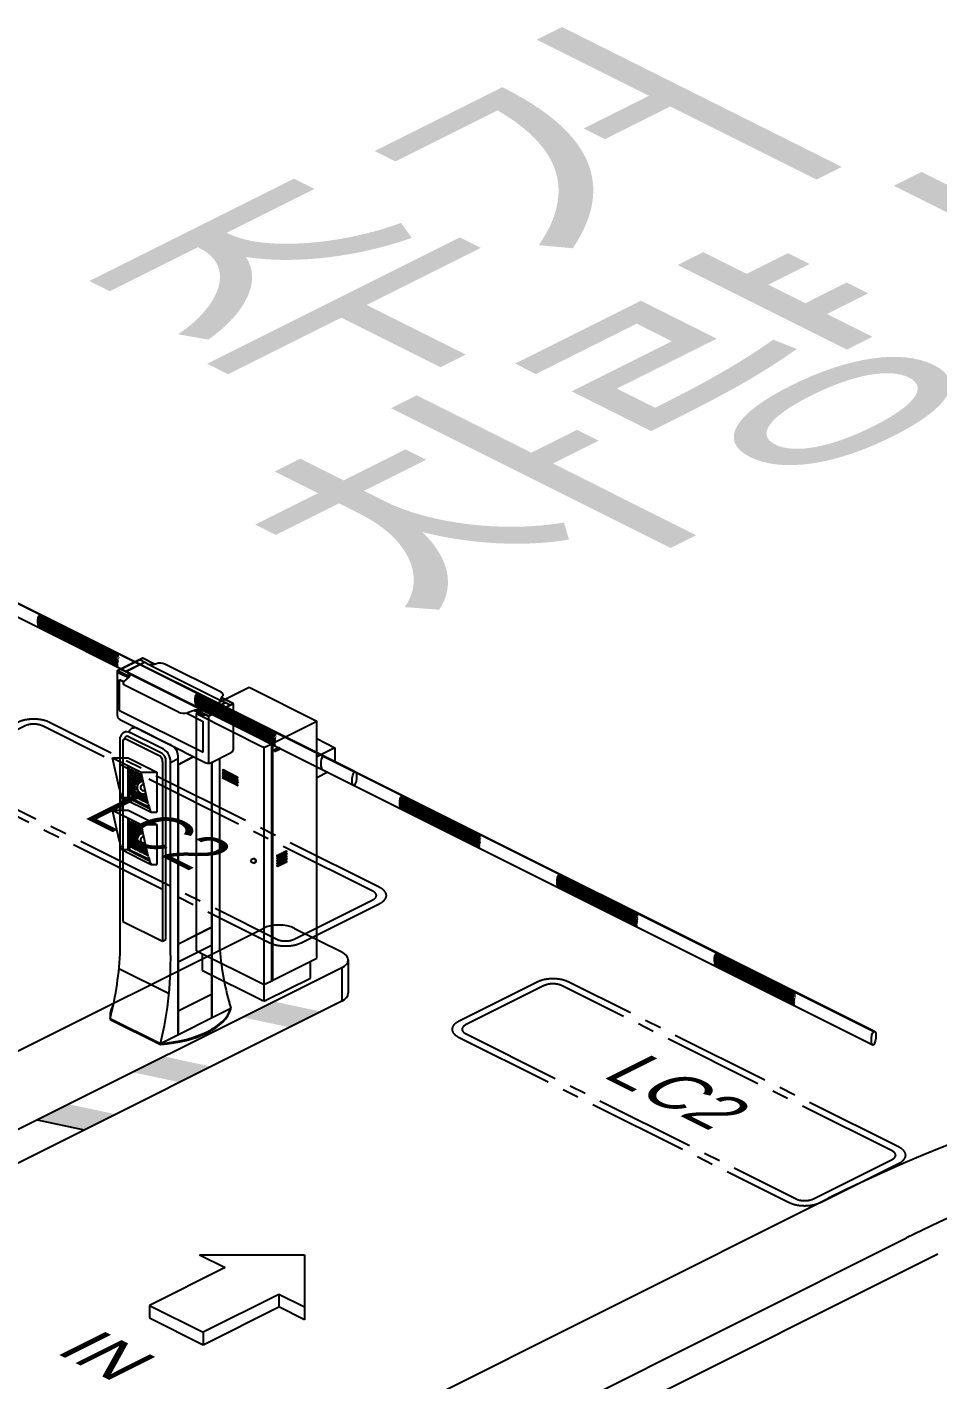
# Model space of a CAD drawing. Header units: millimetres. Extents: x 29838256 to 30236675, y -914750 to -833241.
# Drawn here: x 30050274 to 30054368, y -859853 to -853774 of the extents above; entities that cross this region are included whole.
import ezdxf
from ezdxf.enums import TextEntityAlignment as Align

# ---------------------------------------------------------------- set-up
doc = ezdxf.new("R2010")
doc.units = ezdxf.units.MM
doc.header["$LTSCALE"] = 600
doc.header["$MEASUREMENT"] = 0
doc.linetypes.add('CENTER2', pattern=[1.125, 0.75, -0.125, 0.125, -0.125])
for name, color, linetype in [('e-plan', 9, 'CONTINUOUS'), ('Parking-E', 7, 'CONTINUOUS'), ('Parking-S', 3, 'CONTINUOUS'), ('주차-기타', 7, 'CONTINUOUS')]:
    doc.layers.add(name, color=color, linetype=linetype)
doc.styles.add('돋움', font='Dotum.TTF')

msp = doc.modelspace()

# ---------------------------------------------------------------- hatches: boundary and pattern name
at = {"layer": 'Parking-E', "ltscale": 2}
h = msp.add_hatch(dxfattribs=at)
h.set_pattern_fill('ANSI31', color=1, scale=30.0049883209837, style=0)
h.set_pattern_definition([(44.99999999999999, (19714733.68039712, -372973.6315258294), (-2.652091338898841, 2.652091338898841), [])])
edge = h.paths.add_edge_path()
edge.add_ellipse((30050333.36664874, -856444.742633553), major_axis=(0.6856046885247762, 30.66235225548464), ratio=0.3965700414208434, start_angle=0, end_angle=155.8445530183035)
edge.add_line((30050327.76513259, -856472.6088859588), (30050681.37731111, -856649.4149752184))
edge.add_ellipse((30050686.97882726, -856621.5487228124), major_axis=(0.6856046885247762, 30.66235225548464), ratio=0.3965700414208434, start_angle=0, end_angle=155.8445530183035, ccw=False)
edge.add_line((30050687.66443195, -856590.886370557), (30050334.05225343, -856414.0802812974))
h = msp.add_hatch(dxfattribs=at)
h.set_pattern_fill('ANSI31', color=1, scale=30.0049883209837, style=0)
h.set_pattern_definition([(44.99999999999999, (19715440.90475416, -373327.2437043482), (-2.652091338898841, 2.652091338898841), [])])
edge = h.paths.add_edge_path()
edge.add_ellipse((30051040.59100578, -856798.3548120719), major_axis=(0.6856046885247762, 30.66235225548464), ratio=0.3965700414208434, start_angle=0, end_angle=155.8445530183035)
edge.add_line((30051034.98948963, -856826.2210644773), (30051388.60166816, -857003.0271537369))
edge.add_ellipse((30051394.2031843, -856975.1609013313), major_axis=(0.6856046885247762, 30.66235225548464), ratio=0.3965700414208434, start_angle=0, end_angle=155.8445530183035, ccw=False)
edge.add_line((30051394.88878899, -856944.4985490759), (30051041.27661047, -856767.6924598163))
h = msp.add_hatch(dxfattribs=at)
h.set_pattern_fill('ANSI31', color=1, scale=30.0049883209837, style=0)
h.set_pattern_definition([(44.99999999999999, (19716360.29641813, -373786.9395366905), (-2.652091338898841, 2.652091338898841), [])])
edge = h.paths.add_edge_path()
edge.add_ellipse((30051959.98266972, -857258.050644414), major_axis=(0.6856046885217134, 30.66235225548472), ratio=0.3965700414209321, start_angle=-1.443971825384437e-11, end_angle=155.8445530182984)
edge.add_line((30051954.38115359, -857285.9168968198), (30052307.99333212, -857462.7229860792))
edge.add_ellipse((30052313.59484825, -857434.8567336735), major_axis=(0.6856046885217134, 30.66235225548472), ratio=0.3965700414209321, start_angle=-1.4495071809506044e-11, end_angle=155.8445530182984, ccw=False)
edge.add_line((30052314.28045295, -857404.1943814183), (30051960.66827443, -857227.3882921585))
h = msp.add_hatch(dxfattribs=at)
h.set_pattern_fill('ANSI31', color=1, scale=30.0049883209837, style=0)
h.set_pattern_definition([(44.99999999999999, (19717067.52077516, -374140.5517152096), (-2.652091338898841, 2.652091338898841), [])])
edge = h.paths.add_edge_path()
edge.add_ellipse((30052667.20702678, -857611.6628229334), major_axis=(0.6856046885247762, 30.66235225548464), ratio=0.3965700414208434, start_angle=0, end_angle=155.8445530183035)
edge.add_line((30052661.60551064, -857639.5290753389), (30053015.21768916, -857816.3351645984))
edge.add_ellipse((30053020.8192053, -857788.4689121927), major_axis=(0.6856046885247762, 30.66235225548464), ratio=0.3965700414208434, start_angle=0, end_angle=155.8445530183035, ccw=False)
edge.add_line((30053021.50480999, -857757.8065599374), (30052667.89263147, -857581.0004706779))
h = msp.add_hatch(dxfattribs=at)
h.set_pattern_fill('ANSI31', color=1, scale=30.0049883209837, style=0)
h.set_pattern_definition([(44.99999999999999, (19717774.7451322, -374494.1638937283), (-2.652091338898841, 2.652091338898841), [])])
edge = h.paths.add_edge_path()
edge.add_ellipse((30053374.43138383, -857965.275001452), major_axis=(0.6856046885247762, 30.66235225548464), ratio=0.3965700414208434, start_angle=0, end_angle=155.8445530183035)
edge.add_line((30053368.82986768, -857993.1412538575), (30053722.4420462, -858169.9473431171))
edge.add_ellipse((30053728.04356235, -858142.0810907118), major_axis=(0.6856046885247762, 30.66235225548464), ratio=0.3965700414208434, start_angle=0, end_angle=155.8445530183035, ccw=False)
edge.add_line((30053728.72916703, -858111.4187384562), (30053375.11698851, -857934.6126491966))
for points in [[(30051384.58498428, -858152.7973689209), (30051594.99103571, -858197.6192848177), (30051453.54616456, -858268.3417203937), (30051243.14011288, -858223.5198046308)], [(30050890.75770079, -858399.7110106689), (30051101.16375221, -858444.5329265659), (30050959.71888106, -858515.2553621418), (30050749.31282938, -858470.4334463789)], [(30050461.99213267, -858614.0937947297), (30050672.39818409, -858658.9157106265), (30050530.95331294, -858729.6381462024), (30050320.54726127, -858684.8162304396)]]:
    msp.add_hatch(color=3, dxfattribs=at).paths.add_polyline_path(points)

# ---------------------------------------------------------------- linework, layer by layer
at = {"layer": 'e-plan', "extrusion": (0, -0.8660254037844386, 0.5000000000000002)}
msp.add_line((30049023.52181723, -861462.9986723702, -15812.86476118173), (30053873.12066596, -859038.1992479996, -11612.98896000826), dxfattribs=at)
at = {"layer": 'e-plan', "ltscale": 0.5, "extrusion": (0, -0.8660254037844386, 0.5000000000000002)}
for p, q in [((30049530.64770405, -861563.0479074724, -15986.15511963723), (30054226.73284448, -859215.0053372596, -11919.22608969403)), ((30051129.639056, -860904.9971029088, -14846.37769217121), (30054368.17771588, -859285.7277729636, -12041.72094156826))]:
    msp.add_line(p, q, dxfattribs=at)
at = {"layer": 'e-plan', "extrusion": (0, -0.8660254037844387, 0.5000000000000002)}
msp.add_arc((30058470.07898672, -444173.2013979934, 738142.4088900019), 6501.080802879801, 102.4719296664598, 134.9999999614165, dxfattribs=at)
at = {"layer": 'e-plan', "ltscale": 0.5, "extrusion": (0, -0.8660254037844387, 0.5000000000000002)}
msp.add_arc((30058470.07898672, -444173.2013979934, 738142.4088900019), 6000.99766419674, 104.0584877853714, 134.9999999614165, dxfattribs=at)
at = {"layer": 'Parking-E', "color": 3, "extrusion": (0, -0.8660254037844387, 0.4999999999999999)}
for p, q in [((30049273.21571786, -855883.66201352, -8136.757019740213), (30051746.16739918, -857120.1378541762, -10278.39599808648)), ((30049278.40103393, -855884.2543389973, -8141.247635178678), (30051748.50096751, -857119.30430579, -10280.41692754699)), ((30049266.92859703, -855942.5287623014, -8131.312213379547), (30051742.21384667, -857180.1713871197, -10274.97212118382)), ((30051607.05609591, -857050.5822029006, -10157.92207612476), (30054080.00777722, -858287.0580435565, -12299.56105447103)), ((30051612.24141197, -857051.1745283775, -10162.41269156323), (30054082.34134556, -858286.2244951703, -12301.58198393154)), ((30051600.76897508, -857109.4489516816, -10152.4772697641), (30054076.05422472, -858347.0915764999, -12296.13717756837))]:
    msp.add_line(p, q, dxfattribs=at)
at = {"layer": 'Parking-E', "color": 3, "extrusion": (5.551115123125782e-17, -0.8660254037844387, 0.4999999999999999)}
for p, q in [((30051074.6701295, -856839.2667865403, -10039.04327720396), (30051272.22840614, -856740.4876482164, -9867.95279089932)), ((30051035.30824654, -856858.9477280207, -10073.13166778854), (30051072.66979694, -856840.2669528179, -10040.77561601273)), ((30051378.77660302, -856991.3200233042, -10302.40720873438), (30051574.33454712, -856893.5410512578, -10133.04906123724)), ((30051345.68889606, -857007.8638767864, -10331.06200351857), (30051376.77627047, -856992.3201895817, -10304.13954754281)), ((30051386.01439991, -857020.2427780759, -10296.13909276341), (30051408.72599727, -857008.8869793962, -10276.47027248986)), ((30051386.01439991, -857029.2224460776, -10296.13909276341), (30051408.72599727, -857017.8666473981, -10276.47027248986)), ((30051378.77660302, -858056.497108699, -10302.40720873438), (30051576.33487967, -857957.7179703744, -10131.31672242883)), ((30051345.98363745, -858072.8935914873, -10330.8067499888), (30051376.77627047, -858057.4972749763, -10304.13954754281)), ((30051347.53369968, -858147.1310311755, -10329.46435672158), (30051548.04590539, -858046.8749283184, -10155.81569280362))]:
    msp.add_line(p, q, dxfattribs=at)
at = {"layer": 'Parking-E', "color": 3, "extrusion": (0, -0.8660254037844386, 0.5000000000000002)}
for p, q in [((30051272.22840614, -856740.4876482167, -9867.952790899451), (30051576.33487967, -856892.5408849801, -10131.31672242886)), ((30051035.30824654, -856858.947728021, -10073.13166778894), (30051332.51442989, -857007.5508196959, -10330.51977273222)), ((30051070.66946439, -856841.2671190952, -10044.24029362839), (30051374.77593792, -856993.3203558585, -10307.60422515779)), ((30051072.66979694, -856840.2669528177, -10044.24029362839), (30051376.77627047, -856992.320189581, -10307.60422515779)), ((30051074.6701295, -856839.26678654, -10042.50795481974), (30051378.77660302, -856991.3200233034, -10305.87188634915)), ((30051155.53638724, -857110.2601913833, -10174.80239484448), (30051219.18657937, -857142.0852874502, -10229.92507818783)), ((30051152.00026545, -857113.2764478304, -10171.74002354761), (30051222.72270115, -857148.6376656824, -10232.98744948469)), ((30051152.00026545, -857124.3158401416, -10171.74002354761), (30051222.72270115, -857159.6770579935, -10232.98744948469)), ((30051152.00026545, -857135.355232453, -10174.18992058509), (30051222.72270115, -857170.7164503048, -10235.43734652217)), ((30051152.00026545, -857146.3946247641, -10176.63981762257), (30051222.72270115, -857181.7558426162, -10237.88724355965)), ((30051155.53638724, -857121.2995836947, -10174.80239484448), (30051219.18657937, -857153.1246797616, -10229.92507818783)), ((30051155.53638724, -857132.338976006, -10177.25229188196), (30051219.18657937, -857164.1640720726, -10232.37497522531)), ((30051155.53638724, -857143.3783683171, -10179.70218891945), (30051219.18657937, -857175.203464384, -10234.8248722628)), ((30051035.30824654, -857924.1248134158, -10073.13166778894), (30051333.40449896, -858073.1729396282, -10331.29059516165)), ((30051063.59722082, -858013.281771359, -10097.63063816353), (30051331.22073154, -858147.0935267175, -10329.39939709419))]:
    msp.add_line(p, q, dxfattribs=at)
at = {"layer": 'Parking-E', "color": 3}
for p, q in [((30051035.30824654, -857924.1248134156, -10073.13166778848), (30051035.30824654, -856858.9477280207, -10073.13166778859)), ((30051576.33487967, -857957.717970376, -10131.31672242938), (30051576.33487967, -856892.5408849803, -10131.31672242944)), ((30050693.380353, -857919.2423921765, -10356.49457480522), (30050693.380353, -856965.1380611713, -10356.49457480522)), ((30050705.38351526, -856980.6100703252, -10400.62258234716), (30050713.38367854, -856967.821595316, -10367.5234449157)), ((30050705.38351526, -856980.6100703252, -10400.62258234716), (30050705.38351526, -857792.4885507632, -10774.20689325463)), ((30051378.77660302, -858056.4971086993, -10305.87188634968), (30051378.77660302, -856991.3200233035, -10305.87188634973)), ((30050953.54092035, -858301.1175550674, -10587.51733309276), (30050953.54092035, -857049.6536644931, -10587.51733309276)), ((30051339.41472007, -858148.7486136708, -10336.49559931835), (30051339.41472007, -857009.0921002212, -10336.49559931835)), ((30051374.77593791, -858058.4974412532, -10305.87188634968), (30051374.77593792, -856993.3203558588, -10305.87188634973)), ((30051376.77627047, -858057.4972749763, -10305.87188634968), (30051376.77627047, -856992.3201895815, -10305.87188634973)), ((30051386.01439991, -857029.2224460776, -10305.87188634972), (30051386.01439991, -857020.2427780759, -10305.87188634973)), ((30051408.72599727, -857017.8666473981, -10305.87188634973), (30051408.72599727, -857008.8869793962, -10305.87188634973)), ((30051657.66568074, -857011.9020888284, -10060.8821826004), (30051657.66568074, -857073.8866627571, -10060.8821826004)), ((30050658.0851114, -857057.640639784, -10488.08787214897), (30050728.09675081, -857057.640639784, -10352.96544509252)), ((30050733.0975822, -857211.3761734581, -10294.64690695636), (30050733.0975822, -857112.8416144458, -10294.64690695636)), ((30050883.65422743, -857074.7604226924, -10587.51733309276), (30050883.52928093, -857881.5614335991, -10928.48565190288)), ((30050898.53177509, -857874.0601865189, -10587.51733309276), (30050898.53177509, -857067.156574347, -10587.51733309276)), ((30050918.53510064, -857903.6828182061, -10587.51733309276), (30050918.53510064, -857067.156574347, -10587.51733309276)), ((30050954.54108663, -857892.5496307635, -10587.51733309276), (30050954.54108663, -857086.6976904045, -10587.51733309276)), ((30051104.59756277, -857817.5213926932, -10395.20041565013), (30051104.59756277, -857077.3346850859, -10395.20041565014)), ((30051105.59772905, -858225.0891507198, -10395.20041565013), (30051105.59772905, -857076.8346019482, -10395.20041565013)), ((30051140.60354875, -857920.5385192619, -10395.20041565013), (30051140.60354875, -857059.3316921212, -10395.20041565013)), ((30051155.53638724, -857110.2601913833, -10177.25229188196), (30051152.00026545, -857113.2764478304, -10171.74002354761)), ((30050787.38940015, -857122.2927841609, -10600.06867102751), (30050857.40103957, -857122.2927841609, -10543.47893661928)), ((30051155.53638724, -857121.2995836947, -10177.25229188196), (30051152.00026545, -857124.3158401416, -10171.74002354761)), ((30051155.53638724, -857132.338976006, -10179.70218891945), (30051152.00026545, -857135.355232453, -10174.18992058509)), ((30051155.53638724, -857143.3783683171, -10182.15208595694), (30051152.00026545, -857146.3946247641, -10176.63981762257)), ((30051219.18657937, -857142.0852874502, -10232.37497522531), (30051222.72270115, -857148.6376656824, -10232.98744948469)), ((30051219.18657937, -857153.1246797616, -10232.37497522531), (30051222.72270115, -857159.6770579935, -10232.98744948469)), ((30051219.18657937, -857164.1640720726, -10234.8248722628), (30051222.72270115, -857170.7164503048, -10235.43734652217)), ((30050694.10444776, -857216.304358187, -10338.6579687118), (30050694.10444776, -857292.4668172086, -10282.99361526676)), ((30051219.18657937, -857175.203464384, -10237.27476930028), (30051222.72270115, -857181.7558426162, -10237.88724355965)), ((30050658.0851114, -857292.4668172086, -10352.51091540026), (30050728.09675081, -857292.4668172086, -10217.38848834381)), ((30050728.09675081, -857236.5558225837, -10249.66871614116), (30050702.14743946, -857236.5558225837, -10509.46219509301)), ((30050832.81442266, -857301.2079669604, -10621.98189467895), (30050857.40103957, -857301.2079669604, -10440.18220766789)), ((30050787.38940015, -857357.1189615852, -10464.4917142788), (30050857.40103957, -857357.1189615852, -10407.90197987056)), ((30050728.09675081, -857471.382000008, -10114.09175939245), (30050702.14743946, -857471.382000008, -10373.88523834429)), ((30050832.81442266, -857536.0341443848, -10486.40493793024), (30050857.40103957, -857536.0341443848, -10304.60525091918)), ((30051104.59756277, -858225.5892338585, -10395.20041565013), (30051104.59756277, -857818.5215589706, -10395.20041565013)), ((30050954.54108663, -858300.6174719288, -10587.51733309276), (30050954.54108663, -857893.5497970408, -10587.51733309276)), ((30051063.59722082, -858013.281771359, -10097.63063816347), (30051063.59722082, -857938.2693005591, -10097.63063816341)), ((30051548.04590539, -858046.8749283187, -10155.81569280426), (30051548.04590539, -857971.8624575171, -10155.81569280415)), ((30051190.10925374, -858187.3341366178, -10352.32721749413), (30051190.10925374, -858182.8333883695, -10352.32721749413)), ((30050873.53014389, -858341.1229432937, -10548.5418972557), (30050873.53014389, -858345.6236915416, -10548.5418972557))]:
    msp.add_line(p, q, dxfattribs=at)
at = {"layer": 'Parking-E', "color": 3, "extrusion": (3.596714474285057e-14, -0.8660254037844386, 0.5000000000000002)}
for p, q in [((30050765.39795457, -856924.0100832775, -10251.57150053969), (30050766.48168898, -856923.4682160746, -10250.63295901289)), ((30050910.53377042, -856995.447664143, -10488.06923946941), (30050771.39332263, -856926.0300945748, -10345.30249626575)), ((30050864.71911735, -857046.2458669771, -10587.51733309276), (30050720.77867304, -856974.8662337239, -10400.62258234716)), ((30050869.3514745, -857031.9764556999, -10587.51733309276), (30050727.86283766, -856961.6339099056, -10401.15652611682)), ((30050875.52795072, -857012.950573997, -10543.38932555082), (30050736.38750292, -856943.5330044286, -10400.62258234716)), ((30050944.14286211, -857021.6030840488, -10565.3403611268), (30050953.44714348, -857016.9509433619, -10557.28261709334)), ((30050954.54108663, -857085.6975241271, -10516.32858344665), (30051022.7406958, -857051.5977195369, -10457.26598936802)), ((30050954.54108663, -857086.6976904045, -10516.32858344665), (30051023.74086208, -857052.0978026757, -10456.39981996399)), ((30050918.53510064, -857077.7154349937, -10562.51317615861), (30050953.54092035, -857060.2125251398, -10532.19724701135)), ((30050954.54108663, -857892.5496307635, -10556.33523454129), (30051104.59756277, -857817.5213926932, -10426.38251420159)), ((30050954.54108663, -857893.5497970408, -10556.33523454129), (30051104.59756277, -857818.5215589706, -10426.3825142016)), ((30050883.52928093, -857881.5614335991, -10928.48565190287), (30050898.53177509, -857874.0601865189, -10915.49311083976)), ((30050953.54092035, -857974.0631823688, -10557.2014039455), (30051105.59772905, -857898.0347780212, -10425.5163447974)), ((30050953.54092035, -858194.3275553337, -10520.2082628898), (30051105.59772905, -858118.2991509865, -10388.52320374168)), ((30050873.53014389, -858341.1229432934, -10626.49276892983), (30051190.10925374, -858182.8333883695, -10352.32721749412))]:
    msp.add_line(p, q, dxfattribs=at)
at = {"layer": 'Parking-E', "color": 3, "extrusion": (8.326672684688674e-17, -0.8660254037844387, 0.4999999999999999)}
for p, q in [((30051576.33487967, -856971.2366882977, -9990.44764277135), (30051657.66568074, -857011.9020888277, -10060.88218259935)), ((30051657.66568074, -857011.9020888284, -10060.8821826004), (30051576.33487967, -857052.5674893585, -10131.3167224288)), ((30051626.6862614, -857122.4075948449, -10087.71114673823), (30051576.33487967, -857147.5832857082, -10131.3167224288))]:
    msp.add_line(p, q, dxfattribs=at)
at = {"layer": 'Parking-E', "color": 3, "extrusion": (-2.775557561562891e-17, -0.8660254037844388, 0.4999999999999999)}
for p, q in [((30050728.09675081, -857057.640639784, -10488.08787214897), (30050857.40103957, -857122.2927841609, -10600.06867102751)), ((30050728.09675081, -857236.5558225837, 128969.1121245674), (30050728.09675081, -857092.8306149119, 128969.1121245674)), ((30050733.0975822, -857229.0709813783, -10259.52065054833), (30050733.0975822, -857095.1468065252, -10329.77316336439)), ((30050857.40103957, -857122.2927841609, -10543.47893661928), (30050857.40103957, -857301.2079669604, -10440.18220766786)), ((30050728.09675081, -857236.5558225837, -10550.06590951987), (30050824.88599483, -857284.9504445923, -10633.88785365195)), ((30050728.09675081, -857292.4668172086, -10569.43404619827), (30050857.40103957, -857357.1189615852, -10681.41484507683)), ((30050736.93336764, -857235.3830315326, 124736.493183678), (30050822.80563145, -857278.1913061123, 29980.26232661265)), ((30050728.09675081, -857471.382000008, 129104.6890813161), (30050728.09675081, -857327.656792336, 129104.6890813161)), ((30050733.0975822, -857463.8971588028, -10123.94369379962), (30050733.0975822, -857329.9729839494, -10194.19620661568)), ((30050857.40103957, -857357.1189615852, -10407.90197987056), (30050857.40103957, -857536.0341443848, -10304.60525091915)), ((30050728.09675081, -857471.382000008, -10414.48895277116), (30050824.88599483, -857519.7766220168, -10498.31089690324)), ((30050736.93336764, -857470.209208957, 124872.0701404268), (30050822.80563145, -857513.0174835365, 30115.83928336136))]:
    msp.add_line(p, q, dxfattribs=at)
at = {"layer": 'Parking-E', "color": 1, "ltscale": 2}
for p, q in [((30051960.66827443, -857227.3882921585, -10464.15920580756), (30052314.28045295, -857404.1943814183, -10770.39633549263)), ((30051954.38115359, -857285.9168968198, -10464.15920580756), (30052307.99333212, -857462.7229860792, -10770.39633549263))]:
    msp.add_line(p, q, dxfattribs=at)
at = {"layer": 'Parking-E', "extrusion": (0, -0.8660254037844386, 0.5000000000000002)}
for p, q in [((30048152.80811916, -859415.0736229665, -12525.60534678373), (30051335.31772583, -857823.818819627, -9769.47117961209)), ((30051476.76259724, -857823.818819627, -9769.471179612063), (30051688.92990436, -857929.9024731832, -9953.21345742355)), ((30051688.92990436, -858000.6249088871, -10075.70830929785), (30048506.42029768, -859591.8797122262, -12831.84247646936)), ((30051688.92990436, -858150.649850492, -10075.70830929785), (30048506.42029768, -859741.9046538312, -12831.84247646935))]:
    msp.add_line(p, q, dxfattribs=at)
at = {"layer": 'Parking-E', "color": 3, "extrusion": (3.604564098013851e-14, -0.8660254037844385, 0.5000000000000002)}
for p, q in [((30050705.38351526, -857792.4885507632, -10774.20689325463), (30050883.52928093, -857881.5614335991, -10928.48565190288)), ((30050687.48256345, -858003.8393810826, -10614.18980769484), (30050912.61429216, -858116.4052454379, -10809.15960395602)), ((30050647.69860424, -858228.2071734663, -10438.71244325102), (30050873.53014389, -858341.1229432934, -10634.28829356769)), ((30050648.40150916, -858233.0593741725, -10517.2720484389), (30050873.53014389, -858345.6236915416, -10634.28829356769))]:
    msp.add_line(p, q, dxfattribs=at)
at = {"layer": 'Parking-E'}
for p, q in [((30051688.92990436, -858000.6249088871, -10075.70830929784), (30051688.92990436, -858150.649850492, -10075.70830929784)), ((30051718.22409639, -857965.2636910351, -10014.46088336069), (30051718.22409639, -858115.28863264, -10014.46088336069))]:
    msp.add_line(p, q, dxfattribs=at)
at = {"layer": 'Parking-E', "color": 3, "ltscale": 2}
msp.add_line((30050320.54726152, -858684.8162303054, -11260.7624400921), (30050530.95331294, -858729.6381462024, -11078.54545444992), dxfattribs=at)
at = {"layer": 'Parking-E', "color": 6, "extrusion": (0, -0.8660254037844386, 0.5000000000000002)}
for p, q in [((30051049.95539239, -859290.7661660084, -26279.21257747985), (30051164.60756791, -859348.0922537702, -26378.5042740825)), ((30051049.95539239, -859290.7661660084, -26279.2125774801), (30051164.60756791, -859348.0922537693, -26378.50427408138)), ((30051049.95539239, -859290.7661660084, -26279.21257748015), (30051164.60756791, -859348.0922537693, -26378.5042740814)), ((30051049.95928946, -859290.7681145418, -26279.2159524392), (30051164.61146498, -859348.094202303, -26378.5076490405)), ((30051520.79122902, -859526.1840843266, -26686.96837301943), (30051405.64268154, -859468.6098105805, -26587.24680568541)), ((30051520.79122902, -859582.0950789517, -26686.96837301943), (30051405.64268154, -859524.5208052056, -26587.24680568541))]:
    msp.add_line(p, q, dxfattribs=at)
at = {"layer": 'Parking-E', "color": 6}
for p, q in [((30051049.95539239, -859290.7661660084, -26279.2125774801), (30051520.79122902, -859290.7661660084, -26279.2125774801)), ((30051520.79122902, -859290.7661660084, -26279.63996825614), (30051520.79122902, -859526.1840843232, -26279.63996825614)), ((30051164.61146498, -859348.094202303, -26378.5076490405), (30050824.75140498, -859518.0203352366, -26672.82834481496)), ((30051405.64268154, -859468.6098105805, -26587.24680568541), (30051065.79041567, -859638.5398405809, -26881.57425137461)), ((30051405.64268154, -859468.6098105805, -26587.24680568541), (30051405.64268154, -859524.520805206, -26587.24680568541)), ((30050824.75140498, -859518.020335237, -26672.82834481582), (30050824.75140498, -859573.9313298617, -26672.82834481582)), ((30050824.75140498, -859518.0203352366, -26672.82834481496), (30051065.79041567, -859638.5398405809, -26881.57425137461)), ((30051065.7865186, -859694.4488866731, -26881.57087641504), (30051405.64268154, -859524.5208052056, -26587.24680568171)), ((30051520.79122902, -859526.1840843244, -26686.96837301376), (30051520.79122902, -859582.0950789517, -26686.96837301376)), ((30050824.75140498, -859573.931329862, -26692.19648149374), (30051065.79041567, -859694.4508352064, -26900.94238805338)), ((30051065.79041567, -859638.5398405809, -26881.57425137461), (30051065.79041567, -859694.4508352057, -26881.57425137461))]:
    msp.add_line(p, q, dxfattribs=at)
at = {"layer": 'Parking-E', "color": 3, "extrusion": (-2.775557561562891e-17, -0.8660254037844388, 0.4999999999999999)}
for points, elevation in [([(30050658.0851114, -437611.7708542965), (30050787.38940015, -437741.0751430495)], 736989.6453655328), ([(30050658.0851114, -437611.7708542963), (30050787.38940015, -437741.0751430494)], 737260.79927903)]:
    msp.add_lwpolyline(points, dxfattribs=dict(at, elevation=elevation))
at = {"layer": 'Parking-E', "color": 3, "extrusion": (-0.975900072948549, -0.2182178902359217, 0)}
for points, elevation in [([(7394138.498502713, -10536.99760713403), (7393993.821555545, -10488.08787214987)], -29139414.10726118), ([(7394367.665386391, -10401.42065038537), (7394222.988439227, -10352.51091540122)], -29139362.86398818)]:
    msp.add_lwpolyline(points, dxfattribs=dict(at, elevation=elevation))
at = {"layer": 'Parking-E', "color": 3, "extrusion": (-0.9759000729485515, -0.2182178902359102, 0)}
for points, elevation in [([(7394230.165445766, -10649.09889184376), (7394085.1320967, -10600.06867102821)], -29139526.18707155), ([(7394459.332329446, -10513.52193509526), (7394314.298980381, -10464.4917142797)], -29139474.94379855)]:
    msp.add_lwpolyline(points, dxfattribs=dict(at, elevation=elevation))
at = {"layer": 'Parking-E', "color": 3, "extrusion": (-0.9637471416627431, -0.248846993550172, 0.09626328863036789)}
for points, elevation in [([(8342891.873704852, 2769796.521603074, 0.5059305949318733), (8342931.523550084, 2769824.185488805)], -28748969.23526815), ([(8343119.24268509, 2769925.81746057, 0.5059305949318733), (8343158.892530322, 2769953.481346301)], -28748897.74839619)]:
    msp.add_lwpolyline(points, format="xyb", dxfattribs=dict(at, elevation=elevation))
at = {"layer": 'Parking-E', "color": 3, "extrusion": (0.4433424444698493, 0.8963523174129124, 0)}
for points, elevation in [([(-27316065.85988983, -10509.4621950931), (-27316211.68879744, -10621.63365425467)], 12554365.77469852), ([(-27316169.96830137, -10373.88523834438), (-27316315.79720898, -10486.05669750596)], 12554155.2877102)]:
    msp.add_lwpolyline(points, dxfattribs=dict(at, elevation=elevation))
at = {"layer": 'Parking-E', "color": 3, "extrusion": (-0.9571959729127613, -0.2588787813451855, 0.1294513267943745)}
for points, elevation in [([(8673066.005435364, 3715670.699365567, 0.5031538155354386), (8673105.68287872, 3715698.046467334)], -28543974.09032528), ([(8673292.687459739, 3715797.199227435, 0.5031538155354386), (8673332.36490309, 3715824.546329202)], -28543895.74819371)]:
    msp.add_lwpolyline(points, format="xyb", dxfattribs=dict(at, elevation=elevation))
at = {"layer": 'Parking-E', "color": 3}
for centre, radius in [((30050741.7207578, -857111.7714139533, 30791.7221543524), 2.805446366436168), ((30050749.75635035, -857115.7892102266, 30784.76312707211), 2.805446366436168), ((30050741.7207578, -857123.0659301227, 30791.7221543524), 2.805446366436168), ((30050741.7207578, -857134.3604462927, 30791.7221543524), 2.805446366436168), ((30050741.7207578, -857145.6549624621, 30791.7221543524), 2.805446366436168), ((30050741.7207578, -857156.9494786321, 30791.7221543524), 2.805446366436168), ((30050741.7207578, -857168.2439948014, 30791.7221543524), 2.805446366436168), ((30050749.75635035, -857127.0837263966, 30784.76312707211), 2.805446366436168), ((30050749.75635035, -857138.3782425658, 30784.76312707211), 2.805446366436168), ((30050749.75635035, -857149.6727587358, 30784.76312707211), 2.805446366436168), ((30050749.75635035, -857160.9672749053, 30784.76312707211), 2.805446366436168), ((30050749.75635035, -857172.2617910751, 30784.76312707211), 2.805446366436168), ((30050757.79194289, -857119.8070065003, 30777.80409979194), 2.805446366436168), ((30050757.79194289, -857131.1015226697, 30777.80409979194), 2.805446366436168), ((30050757.79194289, -857142.3960388397, 30777.80409979194), 2.805446366436168), ((30050757.79194289, -857153.6905550092, 30777.80409979194), 2.805446366436168), ((30050757.79194289, -857164.985071179, 30777.80409979194), 2.805446366436168), ((30050757.79194289, -857176.2795873483, 30777.80409979194), 2.805446366436168), ((30050765.82753544, -857123.8248027737, 30770.84507251165), 2.805446366436168), ((30050765.82753544, -857135.1193189435, 30770.84507251165), 2.805446366436168), ((30050765.82753544, -857146.4138351129, 30770.84507251165), 2.805446366436168), ((30050765.82753544, -857157.7083512828, 30770.84507251165), 2.805446366436168), ((30050765.82753544, -857169.0028674522, 30770.84507251165), 2.805446366436168), ((30050773.86312798, -857127.8425990472, 30763.88604523136), 2.805446366436168), ((30050773.86312798, -857139.1371152168, 30763.88604523136), 2.805446366436168), ((30050773.86312798, -857150.4316313867, 30763.88604523136), 2.805446366436168), ((30050773.86312798, -857161.7261475561, 30763.88604523136), 2.805446366436168), ((30050781.89872053, -857131.8603953207, 30756.92701795119), 2.805446366436168), ((30050781.89872053, -857143.1549114906, 30756.92701795119), 2.805446366436168), ((30050781.89872053, -857154.4494276599, 30756.92701795119), 2.805446366436168), ((30050789.93431308, -857147.1727077637, 30749.96799067102), 2.805446366436168), ((30050741.7207578, -857179.5385109712, 30791.7221543524), 2.805446366436168), ((30050741.7207578, -857190.8330271407, 30791.7221543524), 2.805446366436168), ((30050741.7207578, -857202.1275433106, 30791.7221543524), 2.805446366436168), ((30050741.7207578, -857211.4458505267, 30791.7221543524), 2.805446366436168), ((30050741.7207578, -857221.6329666795, 30791.7221543524), 2.805446366436168), ((30050749.75635035, -857183.5563072446, 30784.76312707211), 2.805446366436168), ((30050749.75635035, -857194.8508234143, 30784.76312707211), 2.805446366436168), ((30050749.75635035, -857206.1453395839, 30784.76312707211), 2.805446366436168), ((30050749.75635035, -857215.4636468005, 30784.76312707211), 2.805446366436168), ((30050749.75635035, -857225.6507629529, 30784.76312707211), 2.805446366436168), ((30050757.79194289, -857187.5741035183, 30777.80409979194), 2.805446366436168), ((30050757.79194289, -857198.8686196877, 30777.80409979194), 2.805446366436168), ((30050757.79194289, -857210.1631358577, 30777.80409979194), 2.805446366436168), ((30050757.79194289, -857219.4814430737, 30777.80409979194), 2.805446366436168), ((30050757.79194289, -857229.6685592266, 30777.80409979194), 2.805446366436168), ((30050765.82753544, -857214.1809321309, 30770.84507251165), 2.805446366436168), ((30050765.82753544, -857223.4992393474, 30770.84507251165), 2.805446366436168), ((30050765.82753544, -857233.6863554999, 30770.84507251165), 2.805446366436168), ((30050773.86312798, -857218.1987284046, 30763.88604523136), 2.805446366436168), ((30050773.86312798, -857227.5170356208, 30763.88604523136), 2.805446366436168), ((30050781.89872053, -857222.2165246778, 30756.92701795119), 2.805446366436168), ((30050781.89872053, -857231.5348318946, 30756.92701795119), 2.805446366436168), ((30050789.93431308, -857226.2343209516, 30749.9679906709), 2.805446366436168), ((30050789.93431308, -857235.5526281678, 30749.9679906709), 2.805446366436168), ((30050797.96990563, -857230.2521172249, 30743.00896339061), 2.805446366436168), ((30050806.00549817, -857234.2699134985, 30736.04993611044), 2.805446366436168), ((30050773.86312798, -857237.7041517735, 30763.88604523136), 2.805446366436168), ((30050781.89872053, -857241.7219480468, 30756.92701795119), 2.805446366436168), ((30050789.93431308, -857245.7397443205, 30749.9679906709), 2.805446366436168), ((30050797.96990563, -857239.5704244415, 30743.00896339061), 2.805446366436168), ((30050797.96990563, -857249.757540594, 30743.00896339061), 2.805446366436168), ((30050806.00549817, -857243.5882207147, 30736.04993611044), 2.805446366436168), ((30050806.00549817, -857253.7753368675, 30736.04993611044), 2.805446366436168), ((30050814.04109072, -857257.7931331409, 30729.09090883015), 2.805446366436168), ((30050741.7207578, -857346.5975913776, 30927.2991111011), 2.805446366436168), ((30050741.7207578, -857357.8921075473, 30927.2991111011), 2.805446366436168), ((30050749.75635035, -857350.615387651, 30920.34008382082), 2.805446366436168), ((30050757.79194289, -857354.6331839246, 30913.38105654065), 2.805446366436168), ((30050765.82753544, -857358.6509801979, 30906.42202926036), 2.805446366436168), ((30050741.7207578, -857369.1866237168, 30927.2991111011), 2.805446366436168), ((30050741.7207578, -857380.4811398865, 30927.2991111011), 2.805446366436168), ((30050741.7207578, -857391.7756560562, 30927.2991111011), 2.805446366436168), ((30050741.7207578, -857403.0701722258, 30927.2991111011), 2.805446366436168), ((30050741.7207578, -857414.3646883955, 30927.2991111011), 2.805446366436168), ((30050749.75635035, -857361.9099038206, 30920.34008382082), 2.805446366436168), ((30050749.75635035, -857373.2044199904, 30920.34008382082), 2.805446366436168), ((30050749.75635035, -857384.4989361601, 30920.34008382082), 2.805446366436168), ((30050749.75635035, -857395.7934523297, 30920.34008382082), 2.805446366436168), ((30050749.75635035, -857407.0879684993, 30920.34008382082), 2.805446366436168), ((30050749.75635035, -857418.382484669, 30920.34008382082), 2.805446366436168), ((30050757.79194289, -857365.9277000942, 30913.38105654065), 2.805446366436168), ((30050757.79194289, -857377.222216264, 30913.38105654065), 2.805446366436168), ((30050757.79194289, -857388.5167324335, 30913.38105654065), 2.805446366436168), ((30050757.79194289, -857399.8112486032, 30913.38105654065), 2.805446366436168), ((30050757.79194289, -857411.1057647729, 30913.38105654065), 2.805446366436168), ((30050765.82753544, -857369.9454963678, 30906.42202926036), 2.805446366436168), ((30050765.82753544, -857381.2400125375, 30906.42202926036), 2.805446366436168), ((30050765.82753544, -857392.534528707, 30906.42202926036), 2.805446366436168), ((30050765.82753544, -857403.8290448767, 30906.42202926036), 2.805446366436168), ((30050773.86312798, -857362.6687764716, 30899.46300198007), 2.805446366436168), ((30050773.86312798, -857373.9632926413, 30899.46300198007), 2.805446366436168), ((30050773.86312798, -857385.2578088109, 30899.46300198007), 2.805446366436168), ((30050773.86312798, -857396.5523249805, 30899.46300198007), 2.805446366436168), ((30050781.89872053, -857366.6865727451, 30892.5039746999), 2.805446366436168), ((30050781.89872053, -857377.9810889147, 30892.5039746999), 2.805446366436168), ((30050781.89872053, -857389.2756050844, 30892.5039746999), 2.805446366436168), ((30050789.93431308, -857381.9988851883, 30885.54494741973), 2.805446366436168), ((30050741.7207578, -857425.6592045651, 30927.2991111011), 2.805446366436168), ((30050741.7207578, -857436.9537207348, 30927.2991111011), 2.805446366436168), ((30050741.7207578, -857446.2720279512, 30927.2991111011), 2.805446366436168), ((30050741.7207578, -857456.4591441038, 30927.2991111011), 2.805446366436168), ((30050749.75635035, -857429.6770008387, 30920.34008382082), 2.805446366436168), ((30050749.75635035, -857440.9715170084, 30920.34008382082), 2.805446366436168), ((30050749.75635035, -857450.2898242247, 30920.34008382082), 2.805446366436168), ((30050749.75635035, -857460.4769403773, 30920.34008382082), 2.805446366436168), ((30050757.79194289, -857422.4002809424, 30913.38105654065), 2.805446366436168), ((30050757.79194289, -857433.6947971123, 30913.38105654065), 2.805446366436168), ((30050757.79194289, -857444.9893132818, 30913.38105654065), 2.805446366436168), ((30050757.79194289, -857454.3076204981, 30913.38105654065), 2.805446366436168), ((30050757.79194289, -857464.4947366507, 30913.38105654065), 2.805446366436168), ((30050765.82753544, -857449.0071095553, 30906.42202926036), 2.805446366436168), ((30050765.82753544, -857458.3254167717, 30906.42202926036), 2.805446366436168), ((30050765.82753544, -857468.5125329242, 30906.42202926036), 2.805446366436168), ((30050773.86312798, -857453.0249058288, 30899.46300198007), 2.805446366436168), ((30050773.86312798, -857462.3432130453, 30899.46300198007), 2.805446366436168), ((30050773.86312798, -857472.5303291978, 30899.46300198007), 2.805446366436168), ((30050781.89872053, -857457.0427021023, 30892.5039746999), 2.805446366436168), ((30050781.89872053, -857466.3610093187, 30892.5039746999), 2.805446366436168), ((30050781.89872053, -857476.5481254712, 30892.5039746999), 2.805446366436168), ((30050789.93431308, -857461.0604983758, 30885.54494741961), 2.805446366436168), ((30050789.93431308, -857470.3788055922, 30885.54494741961), 2.805446366436168), ((30050789.93431308, -857480.5659217448, 30885.54494741961), 2.805446366436168), ((30050797.96990563, -857465.0782946493, 30878.58592013933), 2.805446366436168), ((30050797.96990563, -857474.3966018657, 30878.58592013933), 2.805446366436168), ((30050806.00549817, -857469.0960909228, 30871.62689285915), 2.805446366436168), ((30050806.00549817, -857478.4143981392, 30871.62689285915), 2.805446366436168), ((30051438.44925592, -857479.4000002521, -11996.42631581227), 3.542095368863256), ((30050797.96990563, -857484.5837180183, 30878.58592013933), 2.805446366436168), ((30050806.00549817, -857488.6015142918, 30871.62689285915), 2.805446366436168), ((30050814.04109072, -857492.6193105653, 30864.66786557887), 2.805446366436168), ((30051291.80264095, -857520.3099124312, -12031.87671273832), 9.826203909144528), ((30051401.51532862, -857497.8669639054, -12031.87671273832), 3.542095368863256), ((30051401.51532862, -857508.9283387758, -12031.87671273832), 3.542095368863256), ((30051401.51532862, -857519.9897136461, -12031.87671273832), 3.542095368863256), ((30051401.51532862, -857531.0510885164, -12031.87671273832), 3.542095368863256), ((30051401.51532862, -857542.112463387, -12031.87671273832), 3.542095368863256), ((30051410.74881044, -857493.2502229929, -12020.41560529574), 3.542095368863256), ((30051410.74881044, -857504.3115978632, -12020.41560529574), 3.542095368863256), ((30051410.74881044, -857515.3729727333, -12020.41560529574), 3.542095368863256), ((30051410.74881044, -857526.4343476038, -12020.41560529574), 3.542095368863256), ((30051410.74881044, -857537.4957224743, -12020.41560529574), 3.542095368863256), ((30051419.98229228, -857488.6334820791, -12012.41917546791), 3.542095368863256), ((30051419.98229228, -857499.6948569496, -12012.41917546791), 3.542095368863256), ((30051419.98229228, -857510.7562318199, -12012.41917546791), 3.542095368863256), ((30051419.98229228, -857521.8176066901, -12012.41917546791), 3.542095368863256), ((30051419.98229228, -857532.8789815606, -12012.41917546791), 3.542095368863256), ((30051429.2157741, -857484.0167411654, -12004.42274564009), 3.542095368863256), ((30051429.2157741, -857495.0781160359, -12004.42274564009), 3.542095368863256), ((30051429.2157741, -857506.1394909064, -12004.42274564009), 3.542095368863256), ((30051429.2157741, -857517.2008657767, -12004.42274564009), 3.542095368863256), ((30051429.2157741, -857528.2622406469, -12004.42274564009), 3.542095368863256), ((30051438.44925592, -857490.4613751222, -11996.42631581227), 3.542095368863256), ((30051438.44925592, -857501.5227499927, -11996.42631581227), 3.542095368863256), ((30051438.44925592, -857512.584124863, -11996.42631581227), 3.542095368863256), ((30051438.44925592, -857523.6454997333, -11996.42631581227), 3.542095368863256)]:
    msp.add_circle(centre, radius, dxfattribs=at)
for centre, radius, start, end in [((30050758.58429384, -856954.140036455, -10312.20335883428), 30.89077614753555, 61.46813923183728, 155.872772804591), ((30050723.57847413, -856971.6429463088, -10367.52344491569), 30.89077614753555, 61.46813923183728, 167.8438354258081), ((30050715.57831085, -856984.431421318, -10400.62258234716), 10.88745060021309, 61.46813923183728, 159.452318479546), ((30050723.57847413, -856971.6429463088, -10367.5234449157), 10.88745060021309, 61.46813923183728, 159.452318479546), ((30050856.21686946, -857072.4360046703, -10587.51733309276), 27.53564111136696, 355.1576205966919, 72.01473076459052), ((30050856.21686946, -857072.4360046703, -10587.51733309276), 42.53813527185881, 355.1576205966919, 72.01473076459052), ((30050856.21686946, -857072.4360046703, -10587.51733309276), 62.54146081918127, 355.1576205966919, 72.01473076459052), ((30050891.22268917, -857054.9330948162, -10532.19724701135), 62.54146081918127, 355.1576205966919, 72.01473076459052), ((30051339.45879969, -856992.6778674785, -10329.83789022437), 16.41429192924412, 241.8983643149952, 300.8240951990888), ((30051608.64099226, -857059.700479598, -10157.92207612476), 9.254991429384665, 67.10617643662603, 99.86037317768415), ((30050798.11337179, -857190.9408383444, -10116.41701188483), 30.88440945204809, 94.19871785047697, 291.0100474563041), ((30050798.11337179, -857190.9408383444, -10116.41701188483), 29.88424317468196, 93.91525620984163, 291.293509095243), ((30050798.11337179, -857190.9408383444, -10116.41701188483), 28.88407689731584, 93.61192655554056, 291.5968386726947), ((30050789.93431308, -857135.8781915944, 30749.96799067102), 2.805446366436168, 92.13190643356339, 291.4945063106379), ((30050740.21625534, -857229.0709813783, 152357.6115202903), 7.114726194415102, 180, 244.6809284239278), ((30050798.11337179, -857190.9408383444, -10116.41701188483), 14.13724357930693, 83.9808474190982, 301.2279177572559), ((30050814.04109072, -857238.2877097719, 30729.09090883015), 2.805446366436168, 116.9691309018013, 268.2808739496023), ((30050814.04109072, -857247.6060169884, 30729.09090883015), 2.805446366436168, 74.05492381399478, 311.1950810117719), ((30050798.11337179, -857425.7670157689, -9980.840055136123), 30.88440945204809, 94.19871785047697, 291.0100474563041), ((30050798.11337179, -857425.7670157689, -9980.840055136123), 29.88424317468196, 93.91525620984163, 291.293509095243), ((30050798.11337179, -857425.7670157689, -9980.840055136123), 28.88407689731584, 93.61192655554056, 291.5968386726947), ((30050798.11337179, -857425.7670157689, -9980.840055136123), 14.13724357930693, 83.9808474190982, 301.2279177572559), ((30050789.93431308, -857370.7043690187, 30885.54494741973), 2.805446366436168, 92.13190643356339, 291.4945063106379), ((30050740.21625534, -857463.8971588028, 152493.188477039), 7.114726194415102, 180, 244.6809284239278), ((30050814.04109072, -857473.1138871964, 30864.66786557887), 2.805446366436168, 116.9691309018013, 268.2808739496023), ((30050814.04109072, -857482.4321944127, 30864.66786557887), 2.805446366436168, 74.05492381399478, 311.1950810117719), ((30051294.62418747, -857520.3099124312, -12031.87671273832), 9.826203909144528, 261.7453718861415, 98.25462811385846), ((30049166.49160261, -857855.297429621, -10395.47001064228), 1528.227147480576, 345.8537589449267, 357.6018967985004), ((30049391.64635025, -857967.6277807618, -10548.5418972557), 1528.227147480424, 345.8537589449267, 2.398103201499552), ((30052462.26578459, -857806.9064293342, -10395.20041565013), 1326.538095006688, 184.9140147821207, 196.4626049053818), ((30051339.3485474, -858057.474350017, -10328.65060834578), 16.78622731687191, 237.608358620104, 299.8472955577259), ((30051339.42207246, -858127.6013103698, -10327.25890479425), 21.14730457916335, 239.6887990418439, 300.5746530779221)]:
    msp.add_arc(centre, radius, start, end, dxfattribs=at)
at = {"layer": 'Parking-E', "extrusion": (0, -0.8660254037844387, 0.5000000000000002)}
for centre, start, end in [((30051406.04016154, -437443.2420686019, 738012.4834793712), 45.0000000385835, 134.9999999614165), ((30051618.20746865, -437655.4093757137, 738012.4834793711), 314.9999999614165, 45.0000000385835), ((30051618.20746865, -437730.4218465161, 738142.408890002), 314.9999999614165, 0)]:
    msp.add_arc(centre, 100.0166277366123, start, end, dxfattribs=at)
at = {"layer": 'Parking-E', "color": 3, "extrusion": (3.604564098013851e-14, -0.8660254037844387, 0.5000000000000003)}
for centre, radius, start, end in [((30050939.02466934, -438158.7150086051, 738011.226203977), 291.8036264463497, 161.7157987866432, 185.0980599491842), ((30050819.48367576, -438002.7485853581, 738031.9711983739), 374.5455109015354, 278.2966763276529, 351.7033235940406), ((30050819.48367576, -438004.9989594823, 738035.868960693), 374.5455109015354, 278.2966763276529, 351.7033235940406), ((30050939.05078225, -438198.8246234625, 737992.9957625363), 291.8036264463497, 179.3375074435669, 185.0980599491842)]:
    msp.add_arc(centre, radius, start, end, dxfattribs=at)
at = {"layer": 'Parking-E', "color": 3}
for centre in [(30050333.36664871, -856444.7426335528, -9055.4684087932), (30050686.97882724, -856621.548722812, -9361.70553847769), (30051040.59100577, -856798.354812072, -9667.942668162817), (30051394.20318429, -856975.1609013312, -9974.179797847359), (30051606.3704912, -857081.2445551561, -10157.92207612476), (30052667.20702677, -857611.6628229335, -11076.63346517775), (30053020.81920528, -857788.4689121923, -11382.87059486224), (30053374.4313838, -857965.2750014517, -11689.10772454736), (30053728.04356232, -858142.0810907112, -11995.34485423191)]:
    msp.add_ellipse(centre, major_axis=(0.6856046885217132, 30.66235225548471), ratio=0.396570041420932, start_param=-2.520206265899105e-13, end_param=2.720000571468173, dxfattribs=at)
for centre in [(30051745.35740706, -857150.5689406657, -10280.41692753249), (30054079.19778512, -858317.4891300458, -12301.58198391703)]:
    msp.add_ellipse(centre, major_axis=(3.355984238579537, 31.24181638842899), ratio=0.3068154850887431, dxfattribs=at)
at = {"layer": 'Parking-E', "color": 1, "ltscale": 2}
for centre in [(30051959.98266972, -857258.050644414, -10464.15920580756), (30052313.59484825, -857434.8567336735, -10770.39633549262)]:
    msp.add_ellipse(centre, major_axis=(0.6856046885217132, 30.66235225548471), ratio=0.396570041420932, start_param=-2.520206265899105e-13, end_param=2.720000571468173, dxfattribs=at)
at = {"layer": 'Parking-S', "color": 0, "linetype": 'CENTER2', "extrusion": (0, -0.8660254037844386, 0.5000000000000002)}
for points, elevation in [([(30050233.45494493, -435296.1628417936), (30049879.84276642, -435649.7750203133, 0.4142135623730951), (30049879.84276642, -435791.2198917212), (30051365.01391624, -437276.3910414837, 0.4142135623730951), (30051506.45878763, -437276.3910414728), (30051860.07096614, -436922.7788629638, 0.4142135623730951), (30051860.07096615, -436781.3339915455), (30050374.89981633, -435296.1628418039, 0.4142135623730951)], 738142.4088900022), ([(30050265.280041, -435327.9879378626), (30049911.66786248, -435681.6001163804, 0.4142135623730416), (30049911.66786248, -435759.3947956546), (30051396.8390123, -437244.565945416, 0.4142135623732607), (30051474.63369157, -437244.5659454085), (30051828.24587008, -436890.9537668971, 0.4142135623730414), (30051828.24587009, -436813.1590876096), (30050343.07472026, -435327.9879378718, 0.4142135623732607)], 738142.4088900023), ([(30052567.29532298, -437630.0032205543), (30052213.68314446, -437983.6153990739, 0.4142135623730951), (30052213.68314446, -438125.0602704819), (30053698.85429428, -439610.2314202441, 0.4142135623730951), (30053840.29916568, -439610.2314202337), (30054193.91134419, -439256.6192417245, 0.4142135623730951), (30054193.9113442, -439115.1743703059), (30052708.74019437, -437630.0032205646, 0.4142135623730951)], 738142.4088900026), ([(30052599.12041904, -437661.8283166233), (30052245.50824052, -438015.4404951408, 0.4142135623730415), (30052245.50824052, -438093.2351744152), (30053730.67939034, -439578.4063241768, 0.4142135623732607), (30053808.47406961, -439578.4063241692), (30054162.08624812, -439224.7941456575, 0.4142135623732606), (30054162.08624813, -439146.9994663704), (30052676.91509831, -437661.8283166323, 0.4142135623732607)], 738142.408890002), ([(30049001.4773476, -441195.8211960315), (30048647.8651691, -441549.433374562, 0.4142135623730951), (30048647.8651691, -441690.8782459701), (30050133.03631889, -443176.0493957322, 0.4142135623730951), (30050274.48119031, -443176.0493957322), (30050628.09336885, -442822.4372171914, 0.4142135623730951), (30050628.09336882, -442680.9923457939), (30049142.92221901, -441195.8211960317, 0.4142135623730951)], 738142.4088900025)]:
    msp.add_lwpolyline(points, format="xyb", close=True, dxfattribs=dict(at, elevation=elevation))
at = {"layer": '주차-기타', "color": 3, "extrusion": (-2.490954491285446e-17, -0.8660254037844385, 0.5000000000000002)}
for p, q in [((30050679.78174738, -856665.3082330154, -10405.45630309733), (30050792.9376445, -856608.7302844517, -10307.46042159623)), ((30051089.40609498, -856870.1204068117, -10760.20139412054), (30051202.56199211, -856813.5424582479, -10662.20551261971)), ((30051202.56199211, -857014.4937600236, -10546.18622444534), (30051202.56199211, -856813.5424582479, -10662.20551261962)), ((30051100.72168453, -857079.2726241986, -10626.38118757733), (30051191.24640238, -857034.0102653428, -10547.98448236877))]:
    msp.add_line(p, q, dxfattribs=at)
at = {"layer": '주차-기타', "color": 3, "extrusion": (0, -0.8660254037844385, 0.5000000000000002)}
for p, q in [((30050680.91330636, -856665.8740124984, -10406.43626190757), (30050792.93764451, -856609.8618434208, -10309.42033922312)), ((30050681.47908584, -856666.1569022413, -10406.9262413151), (30050793.50342399, -856610.1447331635, -10309.91031863066)), ((30050693.36045504, -856658.5188791852, -10393.69679731272), (30050778.22737788, -856616.0854177627, -10320.1998861881)), ((30050694.49201401, -856659.0846586708, -10394.6767561277), (30050779.35893685, -856616.6511972483, -10321.17984500308)), ((30050812.17414702, -856633.0588023318, -10349.59865063791), (30050778.22737788, -856616.0854177627, -10320.1998861881)), ((30050846.49467323, -856636.6403577826, -10355.80208664861), (30050793.50342399, -856610.1447331635, -10309.91031863066)), ((30050847.29829899, -856636.4763911747, -10355.51808815348), (30050794.06920348, -856609.8618434208, -10309.42033922312)), ((30050734.14240186, -856693.0543397379, -10453.51396965291), (30050680.91330636, -856666.4397919842, -10407.41622072264)), ((30050734.47033508, -856692.65252686, -10452.81800933305), (30050681.47908584, -856666.1569022413, -10406.9262413151)), ((30050693.64334478, -856672.8048111973, -10418.44075739125), (30050687.41977044, -856675.9165983683, -10423.83053087378)), ((30050729.85323186, -856697.6991085652, -10461.55894525107), (30050687.41977044, -856676.482377854, -10424.81048968877)), ((30050694.20912427, -856673.0877009401, -10418.93073679878), (30050687.98554993, -856676.1994881111, -10424.32051028123)), ((30050730.41901135, -856697.4162188225, -10461.06896584353), (30050687.98554993, -856676.1994881111, -10424.32051028123)), ((30050727.30722418, -856675.492263754, -10423.09556176253), (30050693.36045504, -856658.5188791852, -10393.69679731272)), ((30050715.99163447, -856669.8344688978, -10413.29597361253), (30050800.85855731, -856627.4010074754, -10339.799062488)), ((30050717.12319344, -856670.4002483834, -10414.2759324276), (30050801.99011628, -856627.9667869612, -10340.77902130298)), ((30050727.30722418, -856675.492263754, -10423.09556176253), (30051069.0380335, -856846.3576684148, -10719.04312389086)), ((30050812.17414702, -856633.0588023318, -10349.59865063791), (30051153.90495634, -856803.9242069926, -10645.54621276625)), ((30050851.29153697, -856635.4594933373, -10353.75676943276), (30050854.87867971, -856634.3816065624, -10351.88981477362)), ((30051146.45796587, -856763.0132456756, -10574.68634917873), (30050893.99606965, -856636.7822975679, -10356.04793356856)), ((30050689.7639464, -856705.8260374747, -10394.07468593339), (30050708.50338189, -856715.1957552256, -10410.30351312999)), ((30050732.10860619, -856695.0509587283, -10456.9722151872), (30050711.01915741, -856712.5970648644, -10487.36296249027)), ((30050955.71104132, -856852.1010107925, -10728.99088469376), (30050715.82053942, -856732.1557598385, -10521.23961591494)), ((30050729.85323186, -856697.6991085652, -10461.55894525107), (30050730.41901135, -856697.4162188225, -10461.06896584353)), ((30051079.22206424, -856851.4496837856, -10727.86275322579), (30051164.08898709, -856809.0162223632, -10654.36584210117)), ((30051199.73309468, -856813.2595685056, -10661.71553321367), (30051146.74184544, -856786.7639438869, -10615.82376519571)), ((30051200.29887417, -856812.9766787627, -10661.22555380613), (30051147.06977866, -856786.3621310089, -10615.12780487586)), ((30051149.10357433, -856784.3655120184, -10611.66955934157), (30051151.25934789, -856782.5719406495, -10608.5630026034)), ((30051187.85172548, -856820.8975915617, -10674.94497721605), (30051153.90495634, -856803.9242069926, -10645.54621276625)), ((30050689.7639464, -856844.1163203485, -10275.06595240688), (30051065.79837643, -857032.1335353585, -10600.72132150162)), ((30050989.63105056, -856855.7595895542, -10653.7672158933), (30051065.79837643, -856893.8432524852, -10719.73005502831)), ((30051029.92064355, -856843.9569774093, -10714.88500509592), (30050994.82843127, -856854.5017017978, -10733.14900348861)), ((30051025.19012336, -856844.8017748296, -10716.34823714955), (30051024.62434388, -856845.0846645724, -10716.83821655709)), ((30051067.0578053, -856866.3013952835, -10753.5866721194), (30051024.62434388, -856845.0846645724, -10716.83821655709)), ((30051067.62358478, -856866.0185055407, -10753.09669271185), (30051025.19012336, -856844.8017748296, -10716.34823714955)), ((30051087.14297704, -856869.554627326, -10759.22143530556), (30051033.91388153, -856842.940079572, -10713.12368637528)), ((30051087.70875652, -856869.271737583, -10758.73145589812), (30051034.71750729, -856842.7761129644, -10712.83968788016)), ((30051067.62358478, -856866.0185055407, -10753.09669271185), (30051073.84715913, -856862.9067183697, -10747.70691922941)), ((30051068.18936427, -856866.3013952835, -10753.5866721194), (30051074.41293861, -856863.1896081124, -10748.19689863686)), ((30051069.0380335, -856846.3576684148, -10719.04312389077), (30051102.98480263, -856863.331052984, -10748.44188834068)), ((30051080.35362321, -856852.0154632712, -10728.84271204077), (30051165.22054606, -856809.582001849, -10655.34580091615)), ((30051087.70875652, -856869.271737583, -10758.73145589812), (30051199.73309468, -856813.2595685056, -10661.71553321367)), ((30051088.27453601, -856869.554627326, -10759.22143530556), (30051200.29887417, -856813.5424582483, -10662.20551262111)), ((30051101.85324366, -856862.7652734981, -10747.46192952569), (30051186.72016651, -856820.331812076, -10673.96501840107)), ((30051102.98480263, -856863.331052984, -10748.44188834068), (30051187.85172548, -856820.8975915617, -10674.94497721605))]:
    msp.add_line(p, q, dxfattribs=at)
at = {"layer": '주차-기타', "color": 3, "extrusion": (-1.03405782200805e-17, -0.8660254037844386, 0.5000000000000003)}
for p, q in [((30050792.9376445, -856608.7302844517, -10307.46042159623), (30050848.08416417, -856636.303544286, -10355.21870855911)), ((30050679.78174738, -856665.3082330154, -10405.45630309743), (30050679.78174738, -856866.2595347916, -10289.43701492296)), ((30051147.41547244, -856785.9691984139, -10614.44722565702), (30051202.56199211, -856813.5424582479, -10662.20551261962)), ((30051089.40609498, -856870.1204068115, -10760.20139412073), (30051034.71750728, -856842.7761129646, -10712.83968788053)), ((30050691.09733709, -856885.7760401163, -10291.23527285589), (30051078.0905051, -857079.2726241986, -10626.38118757751)), ((30051089.40609498, -856870.1204068115, -10760.20139412073), (30051089.40609498, -857081.6161595611, -10638.09426433823))]:
    msp.add_line(p, q, dxfattribs=at)
at = {"layer": '주차-기타', "color": 3}
for p, q in [((30050689.7639464, -856844.1163203485, -10275.06595240688), (30050689.7639464, -856705.8260374747, -10275.06595240688)), ((30051065.79837643, -857032.1335353585, -10600.72132150162), (30051065.79837643, -856893.8432524852, -10600.72132150162))]:
    msp.add_line(p, q, dxfattribs=at)
at = {"layer": '주차-기타', "color": 3, "extrusion": (0, -0.8660254037844387, 0.5000000000000003)}
for centre, radius, start, end in [((30050793.50342399, -437233.7166132563, 736691.1913190706), 0.8001330218928984, 45.0000000385835, 134.9999999614165), ((30050681.47908584, -437345.7409514114, 736691.1913190708), 0.8001330218928984, 134.9999999614165, 225.0000000385835), ((30050687.98554993, -437365.8261231513, 736691.1913190709), 0.8001330218928986, 134.9999999614165, 225.0000000385835), ((30050704.67604475, -437387.0428538627, 736691.1913190709), 32.00532087571595, 328.9952972874548, 45.0000000385835), ((30050834.80532645, -437256.9135721673, 736691.1913190709), 32.00532087571595, 225.0000000385835, 301.0047027842455), ((30050871.36489023, -437309.6229214899, 736691.1913190706), 32.00532087571595, 45.0000000385835, 121.0047027842455), ((30050738.45171885, -437455.1074871807, 736691.1913190709), 32.00532087571595, 148.9952972874548, 225.0000000385835), ((30051176.53613577, -437598.6443814886, 736691.1913190703), 32.00532087571594, 148.9952972874548, 225.0000000385835), ((30051123.82678644, -437562.0848177054, 736691.1913190709), 32.00532087571595, 328.9952972874548, 45.0000000385835), ((30050978.34222076, -437694.9979890884, 736691.1913190706), 32.00532087571594, 225.0000000385835, 301.0047027842455), ((30051046.40685407, -437728.7736631842, 736691.1913190704), 32.00532087571594, 45.0000000385835, 121.0047027842455), ((30051067.62358478, -437745.4641580104, 736691.1913190709), 0.8001330218928986, 225.0000000385835, 314.9999999614165), ((30051087.70875652, -437751.9706220951, 736691.1913190709), 0.8001330218928984, 225.0000000385835, 314.9999999614165), ((30051199.73309468, -437639.94628394, 736691.1913190704), 0.8001330218928984, 314.9999999614165, 45.0000000385835)]:
    msp.add_arc(centre, radius, start, end, dxfattribs=at)
at = {"layer": '주차-기타', "color": 3, "extrusion": (0.707106781319494, 0.3535533905268498, 0.6123724355806311)}
msp.add_arc((-14205487.15097892, -16232919.60333846, 20939790.51804202), 16.00266043785797, 50.76847952589227, 140.768479521974, dxfattribs=at)
at = {"layer": '주차-기타', "color": 3, "extrusion": (-0.7071067806404955, 0.3535533908664598, 0.6123724361685972)}
msp.add_arc((-12672759.17642191, 16686074.72874655, -21558867.67202678), 16.00266043785797, 39.23152050498913, 129.2315205080167, dxfattribs=at)
at = {"layer": '주차-기타', "color": 3, "extrusion": (-3.723415889847482e-14, -0.8660254037845019, 0.4999999999998907)}
msp.add_arc((30051089.40609485, -437731.036780387, 736939.232554792), 16.00266043785797, 225.0000000385872, 314.9999999614156, dxfattribs=at)

# ---------------------------------------------------------------- texts
at = {"layer": 'e-plan', "extrusion": (0, -0.8660254037844386, 0.5000000000000002), "style": '돋움'}
for s, p in [('주거', (30054003.94922039, -430901.7928816365, 737633.0535012225)), ('차량 IN', (30056397.14995153, -431164.61117098, 737633.0535012225))]:
    msp.add_text(s, height=1440.239439407218, rotation=45.00000000055764, dxfattribs=at).set_placement(p, align=Align.RIGHT)
at = {"layer": 'Parking-E', "extrusion": (0, -0.8660254037844386, 0.5000000000000002), "style": '돋움'}
for rotation, p in [(314.9999999615299, (30050633.29945675, -453310.8471142761, 731028.0264484175)), (314.9999999994701, (30050633.29945675, -453310.8471142758, 731028.0264484175)), (314.9999999994701, (30050633.29945675, -453310.8471142758, 731028.0264484175)), (314.9999999994701, (30050633.30335382, -453310.851011343, 731028.0264484173))]:
    msp.add_text('IN', height=292.77072, rotation=rotation, dxfattribs=at).set_placement(p, align=Align.MIDDLE_CENTER)
at = {"layer": 'Parking-S', "color": 7, "extrusion": (0, -0.8660254037844386, 0.5000000000000002), "style": '돋움'}
for p in [(30050869.95686628, -436286.2769416384, 738142.4088900019), (30053203.79724433, -438620.117320399, 738142.4088900022)]:
    msp.add_text('LC2', height=292.77072, rotation=314.9999999994424, dxfattribs=at).set_placement(p, align=Align.MIDDLE)

doc.saveas('drawing.dxf')
